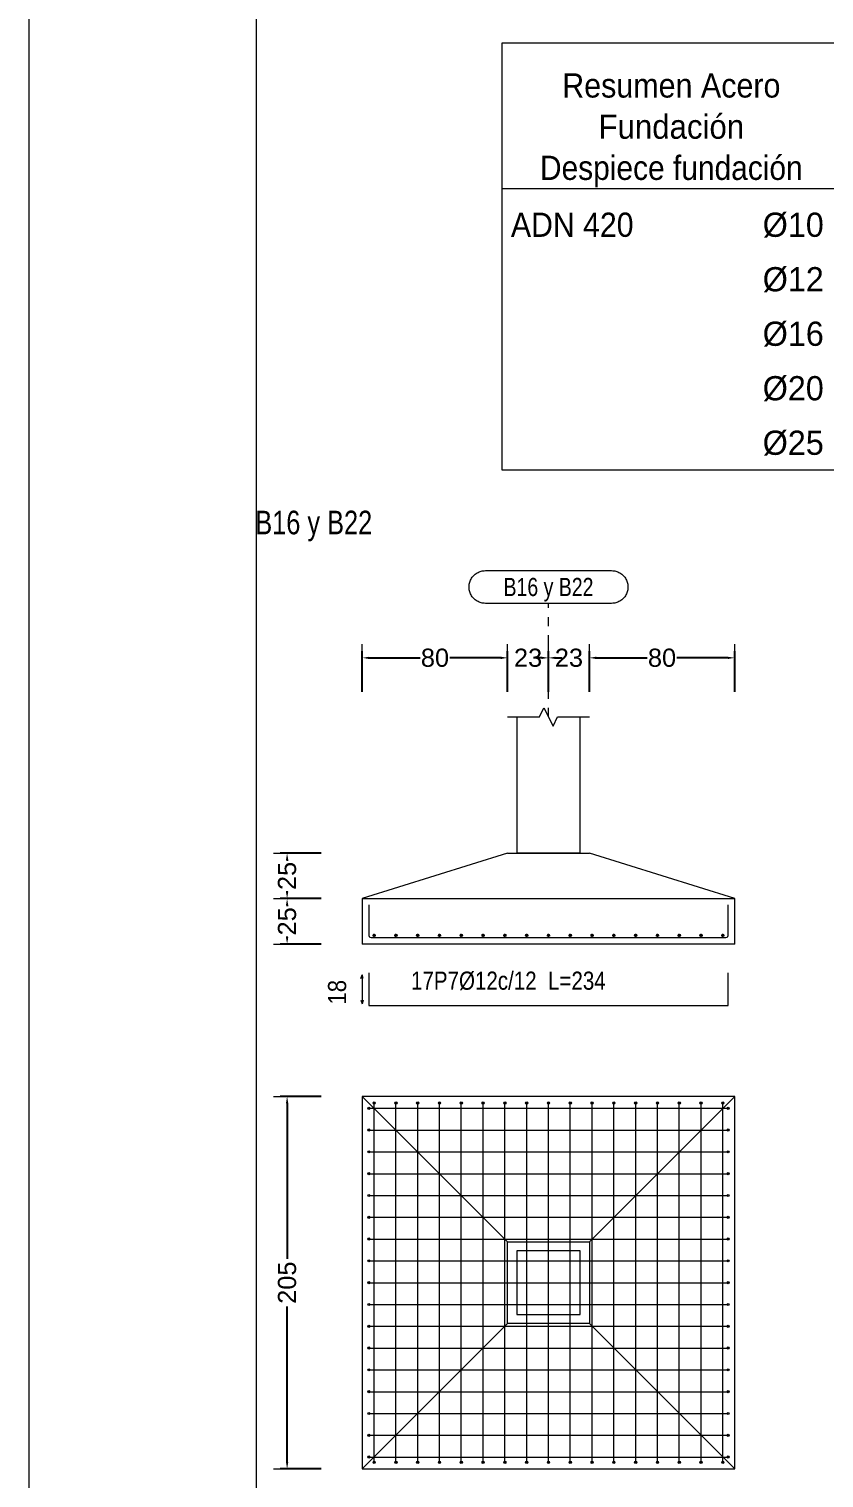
# Model space of a CAD drawing. Header units: millimetres. Extents: x 0 to 147, y 0 to 144.
# Drawn here: x 0 to 8.75, y 63.74 to 79.7 of the extents above; entities that cross this region are included whole.
import ezdxf
from ezdxf.enums import TextEntityAlignment as Align

# ---------------------------------------------------------------- set-up
doc = ezdxf.new("R2010")
doc.units = ezdxf.units.MM
doc.linetypes.add('CYPE_PUNTO', pattern=[0.075, 0, -0.075])
for name, color, linetype, lineweight in [('CIM_COTAS', 2, 'Continuous', 0), ('CIM_DIB_ARMADOS', 4, 'Continuous', 0), ('CIM_GEOMETRIA', 2, 'Continuous', 0), ('CIM_REFEREN', 2, 'Continuous', 0), ('CIM_TXT_ARMADOS', 3, 'Continuous', 0), ('RECUAD_LIMITES', 2, 'Continuous', 0), ('RECUAD_MARCO', 1, 'Continuous', 20), ('TABLAS', 1, 'Continuous', 0), ('TEXTO_TABLAS', 1, 'Continuous', 0)]:
    doc.layers.add(name, color=color, linetype=linetype, lineweight=lineweight)
doc.styles.add('CYPETXT_0.3_romans', font='arial.ttf', dxfattribs={"height": 0.2})
doc.styles.add('CYPETXT_romans', font='arial.ttf', dxfattribs={"height": 0.2})
doc.dimstyles.new('cype_arrow', dxfattribs={"dimtxt": 0.18, "dimasz": 0.075, "dimexe": 0.075, "dimexo": 0.075, "dimgap": 0, "dimtad": 0, "dimdec": 4, "dimzin": 0, "dimdsep": 46, "dimtxsty": 'CYPETXT_0.3_romans', "dimcen": 0.09, "dimadec": 0, "dimazin": 0, "dimtfac": 1, "dimtdec": 4, "dimtofl": 0, "dimtmove": 2, "dimatfit": 3, "dimfxl": 1, "dimtolj": 1, "dimtzin": 0, "dimarcsym": 0})

# ---------------------------------------------------------------- blocks, each defined once
blk = doc.blocks.new('*D113')
at = {"layer": 'CIM_COTAS', "color": 0, "lineweight": -2, "transparency": 16777216}
for p, q in [((3.67, 72.398), (3.67, 72.848)), ((3.745, 72.773), (4.306, 72.773)), ((5.195, 72.773), (4.634, 72.773)), ((5.27, 72.398), (5.27, 72.848))]:
    blk.add_line(p, q, dxfattribs=at)
at = {"layer": 'CIM_COTAS', "color": 0, "transparency": 16777216}
for points in [[(3.745, 72.785), (3.745, 72.76), (3.67, 72.773)], [(5.195, 72.785), (5.195, 72.76), (5.27, 72.773)]]:
    blk.add_solid(points, dxfattribs=at)
at = {"layer": 'Defpoints', "color": 0, "transparency": 16777216}
for p in [(5.27, 72.773), (3.67, 72.323), (5.27, 72.323)]:
    blk.add_point(p, dxfattribs=at)
at = {"layer": 'CIM_COTAS', "color": 0, "transparency": 16777216, "insert": (4.47, 72.773), "char_height": 0.2, "attachment_point": 5, "style": 'CYPETXT_0.3_romans'}
blk.add_mtext('\\A1;80', dxfattribs=at)
blk = doc.blocks.new('*D114')
at = {"layer": 'CIM_COTAS', "color": 0, "lineweight": -2, "transparency": 16777216}
for p, q in [((5.195, 72.77289), (5.12, 72.77289)), ((5.27, 72.39789), (5.27, 72.84789)), ((5.72, 72.39789), (5.72, 72.84789)), ((5.795, 72.77289), (5.87, 72.77289))]:
    blk.add_line(p, q, dxfattribs=at)
at = {"layer": 'CIM_COTAS', "color": 0, "transparency": 16777216}
for points in [[(5.195, 72.78539), (5.195, 72.76039), (5.27, 72.77289)], [(5.795, 72.78539), (5.795, 72.76039), (5.72, 72.77289)]]:
    blk.add_solid(points, dxfattribs=at)
at = {"layer": 'Defpoints', "color": 0, "transparency": 16777216}
for p in [(5.72, 72.77289), (5.27, 72.32289), (5.72, 72.32289)]:
    blk.add_point(p, dxfattribs=at)
at = {"layer": 'CIM_COTAS', "color": 0, "transparency": 16777216, "insert": (5.495, 72.77289), "char_height": 0.2, "attachment_point": 5, "style": 'CYPETXT_0.3_romans'}
blk.add_mtext('\\A1;23', dxfattribs=at)
blk = doc.blocks.new('*D115')
at = {"layer": 'CIM_COTAS', "color": 0, "lineweight": -2, "transparency": 16777216}
for p, q in [((5.645, 72.77289), (5.57, 72.77289)), ((5.72, 72.39789), (5.72, 72.84789)), ((6.17, 72.39789), (6.17, 72.84789)), ((6.245, 72.77289), (6.32, 72.77289))]:
    blk.add_line(p, q, dxfattribs=at)
at = {"layer": 'CIM_COTAS', "color": 0, "transparency": 16777216}
for points in [[(5.645, 72.78539), (5.645, 72.76039), (5.72, 72.77289)], [(6.245, 72.78539), (6.245, 72.76039), (6.17, 72.77289)]]:
    blk.add_solid(points, dxfattribs=at)
at = {"layer": 'Defpoints', "color": 0, "transparency": 16777216}
for p in [(6.17, 72.77289), (5.72, 72.32289), (6.17, 72.32289)]:
    blk.add_point(p, dxfattribs=at)
at = {"layer": 'CIM_COTAS', "color": 0, "transparency": 16777216, "insert": (5.945, 72.77289), "char_height": 0.2, "attachment_point": 5, "style": 'CYPETXT_0.3_romans'}
blk.add_mtext('\\A1;23', dxfattribs=at)
blk = doc.blocks.new('*D116')
at = {"layer": 'CIM_COTAS', "color": 0, "lineweight": -2, "transparency": 16777216}
for p, q in [((6.17, 72.398), (6.17, 72.848)), ((6.245, 72.773), (6.806, 72.773)), ((7.695, 72.773), (7.134, 72.773)), ((7.77, 72.398), (7.77, 72.848))]:
    blk.add_line(p, q, dxfattribs=at)
at = {"layer": 'CIM_COTAS', "color": 0, "transparency": 16777216}
for points in [[(6.245, 72.785), (6.245, 72.76), (6.17, 72.773)], [(7.695, 72.785), (7.695, 72.76), (7.77, 72.773)]]:
    blk.add_solid(points, dxfattribs=at)
at = {"layer": 'Defpoints', "color": 0, "transparency": 16777216}
for p in [(7.77, 72.773), (6.17, 72.323), (7.77, 72.323)]:
    blk.add_point(p, dxfattribs=at)
at = {"layer": 'CIM_COTAS', "color": 0, "transparency": 16777216, "insert": (6.97, 72.773), "char_height": 0.2, "attachment_point": 5, "style": 'CYPETXT_0.3_romans'}
blk.add_mtext('\\A1;80', dxfattribs=at)
blk = doc.blocks.new('*D117')
at = {"layer": 'CIM_COTAS', "color": 0, "lineweight": -2, "transparency": 16777216}
for p, q in [((3.217, 70.122), (2.767, 70.122)), ((2.842, 70.047), (2.842, 70.038)), ((3.217, 69.622), (2.767, 69.622)), ((2.842, 69.697), (2.842, 69.706))]:
    blk.add_line(p, q, dxfattribs=at)
at = {"layer": 'CIM_COTAS', "color": 0, "transparency": 16777216}
for points in [[(2.829, 70.047), (2.855, 70.047), (2.842, 70.122)], [(2.829, 69.697), (2.855, 69.697), (2.842, 69.622)]]:
    blk.add_solid(points, dxfattribs=at)
at = {"layer": 'Defpoints', "color": 0, "transparency": 16777216}
for p in [(2.842, 70.122), (3.292, 70.122), (3.292, 69.622)]:
    blk.add_point(p, dxfattribs=at)
at = {"layer": 'CIM_COTAS', "color": 0, "transparency": 16777216, "insert": (2.842, 69.872), "char_height": 0.2, "attachment_point": 5, "rotation": 90, "style": 'CYPETXT_0.3_romans'}
blk.add_mtext('\\A1;25', dxfattribs=at)
blk = doc.blocks.new('*D118')
at = {"layer": 'CIM_COTAS', "color": 0, "lineweight": -2, "transparency": 16777216}
for p, q in [((3.217, 70.622), (2.767, 70.622)), ((2.842, 70.547), (2.842, 70.538)), ((2.842, 70.197), (2.842, 70.206)), ((3.217, 70.122), (2.767, 70.122))]:
    blk.add_line(p, q, dxfattribs=at)
at = {"layer": 'CIM_COTAS', "color": 0, "transparency": 16777216}
for points in [[(2.829, 70.547), (2.855, 70.547), (2.842, 70.622)], [(2.829, 70.197), (2.855, 70.197), (2.842, 70.122)]]:
    blk.add_solid(points, dxfattribs=at)
at = {"layer": 'Defpoints', "color": 0, "transparency": 16777216}
for p in [(2.842, 70.622), (3.292, 70.622), (3.292, 70.122)]:
    blk.add_point(p, dxfattribs=at)
at = {"layer": 'CIM_COTAS', "color": 0, "transparency": 16777216, "insert": (2.842, 70.372), "char_height": 0.2, "attachment_point": 5, "rotation": 90, "style": 'CYPETXT_0.3_romans'}
blk.add_mtext('\\A1;25', dxfattribs=at)
blk = doc.blocks.new('*D125')
at = {"layer": 'CIM_COTAS', "color": 0, "lineweight": -2, "transparency": 16777216}
for p, q in [((3.217, 67.944), (2.767, 67.944)), ((2.842, 67.869), (2.842, 66.156)), ((2.842, 63.919), (2.842, 65.632)), ((3.217, 63.844), (2.767, 63.844))]:
    blk.add_line(p, q, dxfattribs=at)
at = {"layer": 'CIM_COTAS', "color": 0, "transparency": 16777216}
for points in [[(2.829, 67.869), (2.855, 67.869), (2.842, 67.944)], [(2.829, 63.919), (2.855, 63.919), (2.842, 63.844)]]:
    blk.add_solid(points, dxfattribs=at)
at = {"layer": 'Defpoints', "color": 0, "transparency": 16777216}
for p in [(2.842, 67.944), (3.292, 67.944), (3.292, 63.844)]:
    blk.add_point(p, dxfattribs=at)
at = {"layer": 'CIM_COTAS', "color": 0, "transparency": 16777216, "insert": (2.842, 65.894), "char_height": 0.2, "attachment_point": 5, "rotation": 90, "style": 'CYPETXT_0.3_romans'}
blk.add_mtext('\\A1;205', dxfattribs=at)

msp = doc.modelspace()

# ---------------------------------------------------------------- hatches: boundary and pattern name
at = {"layer": 'CIM_DIB_ARMADOS'}
h = msp.add_hatch(color=256, dxfattribs=at)
edge = h.paths.add_edge_path(flags=0)
edge.add_arc((3.742, 70.05389), 0.0016, 0, 360)
h = msp.add_hatch(color=256, dxfattribs=at)
edge = h.paths.add_edge_path(flags=0)
edge.add_arc((7.698, 70.05389), 0.0016, 0, 360)
h = msp.add_hatch(color=256, dxfattribs=at)
edge = h.paths.add_edge_path(flags=0)
edge.add_arc((3.742, 67.81389), 0.0016, 0, 360)
h = msp.add_hatch(color=256, dxfattribs=at)
edge = h.paths.add_edge_path(flags=0)
edge.add_arc((3.8, 67.87189), 0.0016, 0, 360)
h = msp.add_hatch(color=256, dxfattribs=at)
edge = h.paths.add_edge_path(flags=0)
edge.add_arc((4.04, 67.87189), 0.0016, 0, 360)
h = msp.add_hatch(color=256, dxfattribs=at)
edge = h.paths.add_edge_path(flags=0)
edge.add_arc((4.28, 67.87189), 0.0016, 0, 360)
h = msp.add_hatch(color=256, dxfattribs=at)
edge = h.paths.add_edge_path(flags=0)
edge.add_arc((4.52, 67.87189), 0.0016, 0, 360)
h = msp.add_hatch(color=256, dxfattribs=at)
edge = h.paths.add_edge_path(flags=0)
edge.add_arc((4.76, 67.87189), 0.0016, 0, 360)
h = msp.add_hatch(color=256, dxfattribs=at)
edge = h.paths.add_edge_path(flags=0)
edge.add_arc((5, 67.87189), 0.0016, 0, 360)
h = msp.add_hatch(color=256, dxfattribs=at)
edge = h.paths.add_edge_path(flags=0)
edge.add_arc((5.24, 67.87189), 0.0016, 0, 360)
h = msp.add_hatch(color=256, dxfattribs=at)
edge = h.paths.add_edge_path(flags=0)
edge.add_arc((5.48, 67.87189), 0.0016, 0, 360)
h = msp.add_hatch(color=256, dxfattribs=at)
edge = h.paths.add_edge_path(flags=0)
edge.add_arc((5.72, 67.87189), 0.0016, 0, 360)
h = msp.add_hatch(color=256, dxfattribs=at)
edge = h.paths.add_edge_path(flags=0)
edge.add_arc((5.96, 67.87189), 0.0016, 0, 360)
h = msp.add_hatch(color=256, dxfattribs=at)
edge = h.paths.add_edge_path(flags=0)
edge.add_arc((6.2, 67.87189), 0.0016, 0, 360)
h = msp.add_hatch(color=256, dxfattribs=at)
edge = h.paths.add_edge_path(flags=0)
edge.add_arc((6.44, 67.87189), 0.0016, 0, 360)
h = msp.add_hatch(color=256, dxfattribs=at)
edge = h.paths.add_edge_path(flags=0)
edge.add_arc((6.68, 67.87189), 0.0016, 0, 360)
h = msp.add_hatch(color=256, dxfattribs=at)
edge = h.paths.add_edge_path(flags=0)
edge.add_arc((6.92, 67.87189), 0.0016, 0, 360)
h = msp.add_hatch(color=256, dxfattribs=at)
edge = h.paths.add_edge_path(flags=0)
edge.add_arc((7.16, 67.87189), 0.0016, 0, 360)
h = msp.add_hatch(color=256, dxfattribs=at)
edge = h.paths.add_edge_path(flags=0)
edge.add_arc((7.4, 67.87189), 0.0016, 0, 360)
h = msp.add_hatch(color=256, dxfattribs=at)
edge = h.paths.add_edge_path(flags=0)
edge.add_arc((7.64, 67.87189), 0.0016, 0, 360)
h = msp.add_hatch(color=256, dxfattribs=at)
edge = h.paths.add_edge_path(flags=0)
edge.add_arc((7.698, 67.81389), 0.0016, 0, 360)
h = msp.add_hatch(color=256, dxfattribs=at)
edge = h.paths.add_edge_path(flags=0)
edge.add_arc((3.742, 67.57389), 0.0016, 0, 360)
h = msp.add_hatch(color=256, dxfattribs=at)
edge = h.paths.add_edge_path(flags=0)
edge.add_arc((7.698, 67.57389), 0.0016, 0, 360)
h = msp.add_hatch(color=256, dxfattribs=at)
edge = h.paths.add_edge_path(flags=0)
edge.add_arc((3.742, 67.33389), 0.0016, 0, 360)
h = msp.add_hatch(color=256, dxfattribs=at)
edge = h.paths.add_edge_path(flags=0)
edge.add_arc((7.698, 67.33389), 0.0016, 0, 360)
h = msp.add_hatch(color=256, dxfattribs=at)
edge = h.paths.add_edge_path(flags=0)
edge.add_arc((3.742, 67.09389), 0.0016, 0, 360)
h = msp.add_hatch(color=256, dxfattribs=at)
edge = h.paths.add_edge_path(flags=0)
edge.add_arc((7.698, 67.09389), 0.0016, 0, 360)
h = msp.add_hatch(color=256, dxfattribs=at)
edge = h.paths.add_edge_path(flags=0)
edge.add_arc((3.742, 66.85389), 0.0016, 0, 360)
h = msp.add_hatch(color=256, dxfattribs=at)
edge = h.paths.add_edge_path(flags=0)
edge.add_arc((7.698, 66.85389), 0.0016, 0, 360)
h = msp.add_hatch(color=256, dxfattribs=at)
edge = h.paths.add_edge_path(flags=0)
edge.add_arc((3.742, 66.61389), 0.0016, 0, 360)
h = msp.add_hatch(color=256, dxfattribs=at)
edge = h.paths.add_edge_path(flags=0)
edge.add_arc((7.698, 66.61389), 0.0016, 0, 360)
h = msp.add_hatch(color=256, dxfattribs=at)
edge = h.paths.add_edge_path(flags=0)
edge.add_arc((3.742, 66.37389), 0.0016, 0, 360)
h = msp.add_hatch(color=256, dxfattribs=at)
edge = h.paths.add_edge_path(flags=0)
edge.add_arc((7.698, 66.37389), 0.0016, 0, 360)
h = msp.add_hatch(color=256, dxfattribs=at)
edge = h.paths.add_edge_path(flags=0)
edge.add_arc((3.742, 66.13389), 0.0016, 0, 360)
h = msp.add_hatch(color=256, dxfattribs=at)
edge = h.paths.add_edge_path(flags=0)
edge.add_arc((7.698, 66.13389), 0.0016, 0, 360)
h = msp.add_hatch(color=256, dxfattribs=at)
edge = h.paths.add_edge_path(flags=0)
edge.add_arc((3.742, 65.89389), 0.0016, 0, 360)
h = msp.add_hatch(color=256, dxfattribs=at)
edge = h.paths.add_edge_path(flags=0)
edge.add_arc((7.698, 65.89389), 0.0016, 0, 360)
h = msp.add_hatch(color=256, dxfattribs=at)
edge = h.paths.add_edge_path(flags=0)
edge.add_arc((3.742, 65.65389), 0.0016, 0, 360)
h = msp.add_hatch(color=256, dxfattribs=at)
edge = h.paths.add_edge_path(flags=0)
edge.add_arc((7.698, 65.65389), 0.0016, 0, 360)
h = msp.add_hatch(color=256, dxfattribs=at)
edge = h.paths.add_edge_path(flags=0)
edge.add_arc((3.742, 65.41389), 0.0016, 0, 360)
h = msp.add_hatch(color=256, dxfattribs=at)
edge = h.paths.add_edge_path(flags=0)
edge.add_arc((7.698, 65.41389), 0.0016, 0, 360)
h = msp.add_hatch(color=256, dxfattribs=at)
edge = h.paths.add_edge_path(flags=0)
edge.add_arc((3.742, 65.17389), 0.0016, 0, 360)
h = msp.add_hatch(color=256, dxfattribs=at)
edge = h.paths.add_edge_path(flags=0)
edge.add_arc((7.698, 65.17389), 0.0016, 0, 360)
h = msp.add_hatch(color=256, dxfattribs=at)
edge = h.paths.add_edge_path(flags=0)
edge.add_arc((3.742, 64.93389), 0.0016, 0, 360)
h = msp.add_hatch(color=256, dxfattribs=at)
edge = h.paths.add_edge_path(flags=0)
edge.add_arc((7.698, 64.93389), 0.0016, 0, 360)
h = msp.add_hatch(color=256, dxfattribs=at)
edge = h.paths.add_edge_path(flags=0)
edge.add_arc((3.742, 64.69389), 0.0016, 0, 360)
h = msp.add_hatch(color=256, dxfattribs=at)
edge = h.paths.add_edge_path(flags=0)
edge.add_arc((7.698, 64.69389), 0.0016, 0, 360)
h = msp.add_hatch(color=256, dxfattribs=at)
edge = h.paths.add_edge_path(flags=0)
edge.add_arc((3.742, 64.45389), 0.0016, 0, 360)
h = msp.add_hatch(color=256, dxfattribs=at)
edge = h.paths.add_edge_path(flags=0)
edge.add_arc((7.698, 64.45389), 0.0016, 0, 360)
h = msp.add_hatch(color=256, dxfattribs=at)
edge = h.paths.add_edge_path(flags=0)
edge.add_arc((3.742, 64.21389), 0.0016, 0, 360)
h = msp.add_hatch(color=256, dxfattribs=at)
edge = h.paths.add_edge_path(flags=0)
edge.add_arc((7.698, 64.21389), 0.0016, 0, 360)
h = msp.add_hatch(color=256, dxfattribs=at)
edge = h.paths.add_edge_path(flags=0)
edge.add_arc((3.742, 63.97389), 0.0016, 0, 360)
h = msp.add_hatch(color=256, dxfattribs=at)
edge = h.paths.add_edge_path(flags=0)
edge.add_arc((7.698, 63.97389), 0.0016, 0, 360)
h = msp.add_hatch(color=256, dxfattribs=at)
edge = h.paths.add_edge_path(flags=0)
edge.add_arc((3.8, 63.91589), 0.0016, 0, 360)
h = msp.add_hatch(color=256, dxfattribs=at)
edge = h.paths.add_edge_path(flags=0)
edge.add_arc((4.04, 63.91589), 0.0016, 0, 360)
h = msp.add_hatch(color=256, dxfattribs=at)
edge = h.paths.add_edge_path(flags=0)
edge.add_arc((4.28, 63.91589), 0.0016, 0, 360)
h = msp.add_hatch(color=256, dxfattribs=at)
edge = h.paths.add_edge_path(flags=0)
edge.add_arc((4.52, 63.91589), 0.0016, 0, 360)
h = msp.add_hatch(color=256, dxfattribs=at)
edge = h.paths.add_edge_path(flags=0)
edge.add_arc((4.76, 63.91589), 0.0016, 0, 360)
h = msp.add_hatch(color=256, dxfattribs=at)
edge = h.paths.add_edge_path(flags=0)
edge.add_arc((5, 63.91589), 0.0016, 0, 360)
h = msp.add_hatch(color=256, dxfattribs=at)
edge = h.paths.add_edge_path(flags=0)
edge.add_arc((5.24, 63.91589), 0.0016, 0, 360)
h = msp.add_hatch(color=256, dxfattribs=at)
edge = h.paths.add_edge_path(flags=0)
edge.add_arc((5.48, 63.91589), 0.0016, 0, 360)
h = msp.add_hatch(color=256, dxfattribs=at)
edge = h.paths.add_edge_path(flags=0)
edge.add_arc((5.72, 63.91589), 0.0016, 0, 360)
h = msp.add_hatch(color=256, dxfattribs=at)
edge = h.paths.add_edge_path(flags=0)
edge.add_arc((5.96, 63.91589), 0.0016, 0, 360)
h = msp.add_hatch(color=256, dxfattribs=at)
edge = h.paths.add_edge_path(flags=0)
edge.add_arc((6.2, 63.91589), 0.0016, 0, 360)
h = msp.add_hatch(color=256, dxfattribs=at)
edge = h.paths.add_edge_path(flags=0)
edge.add_arc((6.44, 63.91589), 0.0016, 0, 360)
h = msp.add_hatch(color=256, dxfattribs=at)
edge = h.paths.add_edge_path(flags=0)
edge.add_arc((6.68, 63.91589), 0.0016, 0, 360)
h = msp.add_hatch(color=256, dxfattribs=at)
edge = h.paths.add_edge_path(flags=0)
edge.add_arc((6.92, 63.91589), 0.0016, 0, 360)
h = msp.add_hatch(color=256, dxfattribs=at)
edge = h.paths.add_edge_path(flags=0)
edge.add_arc((7.16, 63.91589), 0.0016, 0, 360)
h = msp.add_hatch(color=256, dxfattribs=at)
edge = h.paths.add_edge_path(flags=0)
edge.add_arc((7.4, 63.91589), 0.0016, 0, 360)
h = msp.add_hatch(color=256, dxfattribs=at)
edge = h.paths.add_edge_path(flags=0)
edge.add_arc((7.64, 63.91589), 0.0016, 0, 360)

# ---------------------------------------------------------------- linework, layer by layer
at = {"layer": 'CIM_COTAS', "linetype": 'CYPE_PUNTO'}
msp.add_line((5.72, 72.12189), (5.72, 73.37289), dxfattribs=at)
at = {"layer": 'CIM_COTAS'}
for p, q in [((3.67, 72.62289), (3.67, 72.92289)), ((5.27, 72.62289), (5.27, 72.92289)), ((5.27, 72.62289), (5.27, 72.92289)), ((5.72, 72.62289), (5.72, 72.92289)), ((5.72, 72.62289), (5.72, 72.92289)), ((6.17, 72.62289), (6.17, 72.92289)), ((6.17, 72.62289), (6.17, 72.92289)), ((7.77, 72.62289), (7.77, 72.92289)), ((2.692, 70.62189), (2.992, 70.62189)), ((2.692, 70.12189), (2.992, 70.12189)), ((2.692, 70.12189), (2.992, 70.12189)), ((2.692, 69.62189), (2.992, 69.62189)), ((2.692, 67.94389), (2.992, 67.94389)), ((2.692, 63.84389), (2.992, 63.84389))]:
    msp.add_line(p, q, dxfattribs=at)
msp.add_lwpolyline([(6.4145, 73.73289), (6.42652, 73.73249), (6.43849, 73.73128), (6.45035, 73.72928), (6.46206, 73.72649), (6.47354, 73.72293), (6.48477, 73.71861), (6.49568, 73.71354), (6.50623, 73.70776), (6.51637, 73.70129), (6.52605, 73.69415), (6.53524, 73.68639), (6.54389, 73.67802), (6.55196, 73.6691), (6.55941, 73.65966), (6.56622, 73.64974), (6.57235, 73.63939), (6.57778, 73.62866), (6.58247, 73.61758), (6.58642, 73.60622), (6.5896, 73.59462), (6.59199, 73.58283), (6.5936, 73.57091), (6.5944, 73.5589), (6.5944, 73.54688), (6.5936, 73.53487), (6.59199, 73.52295), (6.5896, 73.51116), (6.58642, 73.49956), (6.58247, 73.4882), (6.57778, 73.47712), (6.57235, 73.46639), (6.56622, 73.45604), (6.55941, 73.44612), (6.55196, 73.43668), (6.54389, 73.42776), (6.53524, 73.41939), (6.52605, 73.41163), (6.51637, 73.40449), (6.50623, 73.39802), (6.49568, 73.39224), (6.48477, 73.38717), (6.47354, 73.38285), (6.46206, 73.37929), (6.45035, 73.3765), (6.43849, 73.3745), (6.42652, 73.37329), (6.4145, 73.37289), (5.0255, 73.37289), (5.01348, 73.37329), (5.00151, 73.3745), (4.98965, 73.3765), (4.97794, 73.37929), (4.96646, 73.38285), (4.95523, 73.38717), (4.94432, 73.39224), (4.93377, 73.39802), (4.92363, 73.40449), (4.91395, 73.41163), (4.90476, 73.41939), (4.89611, 73.42776), (4.88804, 73.43668), (4.88059, 73.44612), (4.87378, 73.45604), (4.86765, 73.46639), (4.86222, 73.47712), (4.85753, 73.4882), (4.85358, 73.49956), (4.8504, 73.51116), (4.84801, 73.52295), (4.8464, 73.53487), (4.8456, 73.54688), (4.8456, 73.5589), (4.8464, 73.57091), (4.84801, 73.58283), (4.8504, 73.59462), (4.85358, 73.60622), (4.85753, 73.61758), (4.86222, 73.62866), (4.86765, 73.63939), (4.87378, 73.64974), (4.88059, 73.65966), (4.88804, 73.6691), (4.89611, 73.67802), (4.90476, 73.68639), (4.91395, 73.69415), (4.92363, 73.70129), (4.93377, 73.70776), (4.94432, 73.71354), (4.95523, 73.71861), (4.96646, 73.72293), (4.97794, 73.72649), (4.98965, 73.72928), (5.00151, 73.73128), (5.01348, 73.73249), (5.0255, 73.73289), (6.4145, 73.73289)], close=True, dxfattribs=at)
at = {"layer": 'CIM_DIB_ARMADOS'}
for p, q in [((3.782, 69.71789), (3.818, 69.71789)), ((3.8, 69.69989), (3.8, 69.73589)), ((4.022, 69.71789), (4.058, 69.71789)), ((4.04, 69.69989), (4.04, 69.73589)), ((4.262, 69.71789), (4.298, 69.71789)), ((4.28, 69.69989), (4.28, 69.73589)), ((4.502, 69.71789), (4.538, 69.71789)), ((4.52, 69.69989), (4.52, 69.73589)), ((4.742, 69.71789), (4.778, 69.71789)), ((4.76, 69.69989), (4.76, 69.73589)), ((4.982, 69.71789), (5.018, 69.71789)), ((5, 69.69989), (5, 69.73589)), ((5.222, 69.71789), (5.258, 69.71789)), ((5.24, 69.69989), (5.24, 69.73589)), ((5.462, 69.71789), (5.498, 69.71789)), ((5.48, 69.69989), (5.48, 69.73589)), ((5.702, 69.71789), (5.738, 69.71789)), ((5.72, 69.69989), (5.72, 69.73589)), ((5.942, 69.71789), (5.978, 69.71789)), ((5.96, 69.69989), (5.96, 69.73589)), ((6.182, 69.71789), (6.218, 69.71789)), ((6.2, 69.69989), (6.2, 69.73589)), ((6.422, 69.71789), (6.458, 69.71789)), ((6.44, 69.69989), (6.44, 69.73589)), ((6.662, 69.71789), (6.698, 69.71789)), ((6.68, 69.69989), (6.68, 69.73589)), ((6.902, 69.71789), (6.938, 69.71789)), ((6.92, 69.69989), (6.92, 69.73589)), ((7.142, 69.71789), (7.178, 69.71789)), ((7.16, 69.69989), (7.16, 69.73589)), ((7.382, 69.71789), (7.418, 69.71789)), ((7.4, 69.69989), (7.4, 69.73589)), ((7.622, 69.71789), (7.658, 69.71789)), ((7.64, 69.69989), (7.64, 69.73589))]:
    msp.add_line(p, q, dxfattribs=at)
for points in [[(3.742, 70.05389), (3.742, 69.71789), (3.74522, 69.70589), (3.754, 69.69711), (3.766, 69.69389), (7.674, 69.69389), (7.686, 69.69711), (7.69478, 69.70589), (7.698, 69.71789), (7.698, 70.05389)], [(3.742, 69.30389), (3.742, 68.94389), (7.698, 68.94389), (7.698, 69.30389)], [(3.742, 67.81389), (3.74522, 67.81389), (3.754, 67.81389), (3.766, 67.81389), (7.674, 67.81389), (7.686, 67.81389), (7.69478, 67.81389), (7.698, 67.81389)], [(3.8, 63.91589), (3.8, 63.91911), (3.8, 63.92789), (3.8, 63.93989), (3.8, 67.84789), (3.8, 67.85989), (3.8, 67.86867), (3.8, 67.87189)], [(4.04, 63.91589), (4.04, 63.91911), (4.04, 63.92789), (4.04, 63.93989), (4.04, 67.84789), (4.04, 67.85989), (4.04, 67.86867), (4.04, 67.87189)], [(4.28, 63.91589), (4.28, 63.91911), (4.28, 63.92789), (4.28, 63.93989), (4.28, 67.84789), (4.28, 67.85989), (4.28, 67.86867), (4.28, 67.87189)], [(4.52, 63.91589), (4.52, 63.91911), (4.52, 63.92789), (4.52, 63.93989), (4.52, 67.84789), (4.52, 67.85989), (4.52, 67.86867), (4.52, 67.87189)], [(4.76, 63.91589), (4.76, 63.91911), (4.76, 63.92789), (4.76, 63.93989), (4.76, 67.84789), (4.76, 67.85989), (4.76, 67.86867), (4.76, 67.87189)], [(5, 63.91589), (5, 63.91911), (5, 63.92789), (5, 63.93989), (5, 67.84789), (5, 67.85989), (5, 67.86867), (5, 67.87189)], [(5.24, 63.91589), (5.24, 63.91911), (5.24, 63.92789), (5.24, 63.93989), (5.24, 67.84789), (5.24, 67.85989), (5.24, 67.86867), (5.24, 67.87189)], [(5.48, 63.91589), (5.48, 63.91911), (5.48, 63.92789), (5.48, 63.93989), (5.48, 67.84789), (5.48, 67.85989), (5.48, 67.86867), (5.48, 67.87189)], [(5.72, 63.91589), (5.72, 63.91911), (5.72, 63.92789), (5.72, 63.93989), (5.72, 67.84789), (5.72, 67.85989), (5.72, 67.86867), (5.72, 67.87189)], [(5.96, 63.91589), (5.96, 63.91911), (5.96, 63.92789), (5.96, 63.93989), (5.96, 67.84789), (5.96, 67.85989), (5.96, 67.86867), (5.96, 67.87189)], [(6.2, 63.91589), (6.2, 63.91911), (6.2, 63.92789), (6.2, 63.93989), (6.2, 67.84789), (6.2, 67.85989), (6.2, 67.86867), (6.2, 67.87189)], [(6.44, 63.91589), (6.44, 63.91911), (6.44, 63.92789), (6.44, 63.93989), (6.44, 67.84789), (6.44, 67.85989), (6.44, 67.86867), (6.44, 67.87189)], [(6.68, 63.91589), (6.68, 63.91911), (6.68, 63.92789), (6.68, 63.93989), (6.68, 67.84789), (6.68, 67.85989), (6.68, 67.86867), (6.68, 67.87189)], [(6.92, 63.91589), (6.92, 63.91911), (6.92, 63.92789), (6.92, 63.93989), (6.92, 67.84789), (6.92, 67.85989), (6.92, 67.86867), (6.92, 67.87189)], [(7.16, 63.91589), (7.16, 63.91911), (7.16, 63.92789), (7.16, 63.93989), (7.16, 67.84789), (7.16, 67.85989), (7.16, 67.86867), (7.16, 67.87189)], [(7.4, 63.91589), (7.4, 63.91911), (7.4, 63.92789), (7.4, 63.93989), (7.4, 67.84789), (7.4, 67.85989), (7.4, 67.86867), (7.4, 67.87189)], [(7.64, 63.91589), (7.64, 63.91911), (7.64, 63.92789), (7.64, 63.93989), (7.64, 67.84789), (7.64, 67.85989), (7.64, 67.86867), (7.64, 67.87189)], [(3.742, 67.57389), (3.74522, 67.57389), (3.754, 67.57389), (3.766, 67.57389), (7.674, 67.57389), (7.686, 67.57389), (7.69478, 67.57389), (7.698, 67.57389)], [(3.742, 67.33389), (3.74522, 67.33389), (3.754, 67.33389), (3.766, 67.33389), (7.674, 67.33389), (7.686, 67.33389), (7.69478, 67.33389), (7.698, 67.33389)], [(3.742, 67.09389), (3.74522, 67.09389), (3.754, 67.09389), (3.766, 67.09389), (7.674, 67.09389), (7.686, 67.09389), (7.69478, 67.09389), (7.698, 67.09389)], [(3.742, 66.85389), (3.74522, 66.85389), (3.754, 66.85389), (3.766, 66.85389), (7.674, 66.85389), (7.686, 66.85389), (7.69478, 66.85389), (7.698, 66.85389)], [(3.742, 66.61389), (3.74522, 66.61389), (3.754, 66.61389), (3.766, 66.61389), (7.674, 66.61389), (7.686, 66.61389), (7.69478, 66.61389), (7.698, 66.61389)], [(3.742, 66.37389), (3.74522, 66.37389), (3.754, 66.37389), (3.766, 66.37389), (7.674, 66.37389), (7.686, 66.37389), (7.69478, 66.37389), (7.698, 66.37389)], [(3.742, 66.13389), (3.74522, 66.13389), (3.754, 66.13389), (3.766, 66.13389), (7.674, 66.13389), (7.686, 66.13389), (7.69478, 66.13389), (7.698, 66.13389)], [(3.742, 65.89389), (3.74522, 65.89389), (3.754, 65.89389), (3.766, 65.89389), (7.674, 65.89389), (7.686, 65.89389), (7.69478, 65.89389), (7.698, 65.89389)], [(3.742, 65.65389), (3.74522, 65.65389), (3.754, 65.65389), (3.766, 65.65389), (7.674, 65.65389), (7.686, 65.65389), (7.69478, 65.65389), (7.698, 65.65389)], [(3.742, 65.41389), (3.74522, 65.41389), (3.754, 65.41389), (3.766, 65.41389), (7.674, 65.41389), (7.686, 65.41389), (7.69478, 65.41389), (7.698, 65.41389)], [(3.742, 65.17389), (3.74522, 65.17389), (3.754, 65.17389), (3.766, 65.17389), (7.674, 65.17389), (7.686, 65.17389), (7.69478, 65.17389), (7.698, 65.17389)], [(3.742, 64.93389), (3.74522, 64.93389), (3.754, 64.93389), (3.766, 64.93389), (7.674, 64.93389), (7.686, 64.93389), (7.69478, 64.93389), (7.698, 64.93389)], [(3.742, 64.69389), (3.74522, 64.69389), (3.754, 64.69389), (3.766, 64.69389), (7.674, 64.69389), (7.686, 64.69389), (7.69478, 64.69389), (7.698, 64.69389)], [(3.742, 64.45389), (3.74522, 64.45389), (3.754, 64.45389), (3.766, 64.45389), (7.674, 64.45389), (7.686, 64.45389), (7.69478, 64.45389), (7.698, 64.45389)], [(3.742, 64.21389), (3.74522, 64.21389), (3.754, 64.21389), (3.766, 64.21389), (7.674, 64.21389), (7.686, 64.21389), (7.69478, 64.21389), (7.698, 64.21389)], [(3.742, 63.97389), (3.74522, 63.97389), (3.754, 63.97389), (3.766, 63.97389), (7.674, 63.97389), (7.686, 63.97389), (7.69478, 63.97389), (7.698, 63.97389)]]:
    msp.add_lwpolyline(points, dxfattribs=at)
for centre, radius in [((3.742, 70.05389), 0.0016), ((7.698, 70.05389), 0.0016), ((3.8, 69.71789), 0.012), ((4.04, 69.71789), 0.012), ((4.28, 69.71789), 0.012), ((4.52, 69.71789), 0.012), ((4.76, 69.71789), 0.012), ((5, 69.71789), 0.012), ((5.24, 69.71789), 0.012), ((5.48, 69.71789), 0.012), ((5.72, 69.71789), 0.012), ((5.96, 69.71789), 0.012), ((6.2, 69.71789), 0.012), ((6.44, 69.71789), 0.012), ((6.68, 69.71789), 0.012), ((6.92, 69.71789), 0.012), ((7.16, 69.71789), 0.012), ((7.4, 69.71789), 0.012), ((7.64, 69.71789), 0.012), ((3.742, 67.81389), 0.012), ((3.742, 67.81389), 0.0016), ((3.8, 67.87189), 0.012), ((3.8, 67.87189), 0.0016), ((4.04, 67.87189), 0.012), ((4.04, 67.87189), 0.0016), ((4.28, 67.87189), 0.012), ((4.28, 67.87189), 0.0016), ((4.52, 67.87189), 0.012), ((4.52, 67.87189), 0.0016), ((4.76, 67.87189), 0.012), ((4.76, 67.87189), 0.0016), ((5, 67.87189), 0.012), ((5, 67.87189), 0.0016), ((5.24, 67.87189), 0.012), ((5.24, 67.87189), 0.0016), ((5.48, 67.87189), 0.012), ((5.48, 67.87189), 0.0016), ((5.72, 67.87189), 0.012), ((5.72, 67.87189), 0.0016), ((5.96, 67.87189), 0.012), ((5.96, 67.87189), 0.0016), ((6.2, 67.87189), 0.012), ((6.2, 67.87189), 0.0016), ((6.44, 67.87189), 0.012), ((6.44, 67.87189), 0.0016), ((6.68, 67.87189), 0.012), ((6.68, 67.87189), 0.0016), ((6.92, 67.87189), 0.012), ((6.92, 67.87189), 0.0016), ((7.16, 67.87189), 0.012), ((7.16, 67.87189), 0.0016), ((7.4, 67.87189), 0.012), ((7.4, 67.87189), 0.0016), ((7.64, 67.87189), 0.012), ((7.64, 67.87189), 0.0016), ((7.698, 67.81389), 0.012), ((7.698, 67.81389), 0.0016), ((3.742, 67.57389), 0.012), ((3.742, 67.57389), 0.0016), ((7.698, 67.57389), 0.012), ((7.698, 67.57389), 0.0016), ((3.742, 67.33389), 0.012), ((3.742, 67.33389), 0.0016), ((7.698, 67.33389), 0.012), ((7.698, 67.33389), 0.0016), ((3.742, 67.09389), 0.012), ((3.742, 67.09389), 0.0016), ((7.698, 67.09389), 0.012), ((7.698, 67.09389), 0.0016), ((3.742, 66.85389), 0.012), ((3.742, 66.85389), 0.0016), ((7.698, 66.85389), 0.012), ((7.698, 66.85389), 0.0016), ((3.742, 66.61389), 0.012), ((3.742, 66.61389), 0.0016), ((7.698, 66.61389), 0.012), ((7.698, 66.61389), 0.0016), ((3.742, 66.37389), 0.012), ((3.742, 66.37389), 0.0016), ((7.698, 66.37389), 0.012), ((7.698, 66.37389), 0.0016), ((3.742, 66.13389), 0.012), ((3.742, 66.13389), 0.0016), ((7.698, 66.13389), 0.012), ((7.698, 66.13389), 0.0016), ((3.742, 65.89389), 0.012), ((3.742, 65.89389), 0.0016), ((7.698, 65.89389), 0.012), ((7.698, 65.89389), 0.0016), ((3.742, 65.65389), 0.012), ((3.742, 65.65389), 0.0016), ((7.698, 65.65389), 0.012), ((7.698, 65.65389), 0.0016), ((3.742, 65.41389), 0.012), ((3.742, 65.41389), 0.0016), ((7.698, 65.41389), 0.012), ((7.698, 65.41389), 0.0016), ((3.742, 65.17389), 0.012), ((3.742, 65.17389), 0.0016), ((7.698, 65.17389), 0.012), ((7.698, 65.17389), 0.0016), ((3.742, 64.93389), 0.012), ((3.742, 64.93389), 0.0016), ((7.698, 64.93389), 0.012), ((7.698, 64.93389), 0.0016), ((3.742, 64.69389), 0.012), ((3.742, 64.69389), 0.0016), ((7.698, 64.69389), 0.012), ((7.698, 64.69389), 0.0016), ((3.742, 64.45389), 0.012), ((3.742, 64.45389), 0.0016), ((7.698, 64.45389), 0.012), ((7.698, 64.45389), 0.0016), ((3.742, 64.21389), 0.012), ((3.742, 64.21389), 0.0016), ((7.698, 64.21389), 0.012), ((7.698, 64.21389), 0.0016), ((3.742, 63.97389), 0.012), ((3.742, 63.97389), 0.0016), ((7.698, 63.97389), 0.012), ((7.698, 63.97389), 0.0016), ((3.8, 63.91589), 0.012), ((3.8, 63.91589), 0.0016), ((4.04, 63.91589), 0.012), ((4.04, 63.91589), 0.0016), ((4.28, 63.91589), 0.012), ((4.28, 63.91589), 0.0016), ((4.52, 63.91589), 0.012), ((4.52, 63.91589), 0.0016), ((4.76, 63.91589), 0.012), ((4.76, 63.91589), 0.0016), ((5, 63.91589), 0.012), ((5, 63.91589), 0.0016), ((5.24, 63.91589), 0.012), ((5.24, 63.91589), 0.0016), ((5.48, 63.91589), 0.012), ((5.48, 63.91589), 0.0016), ((5.72, 63.91589), 0.012), ((5.72, 63.91589), 0.0016), ((5.96, 63.91589), 0.012), ((5.96, 63.91589), 0.0016), ((6.2, 63.91589), 0.012), ((6.2, 63.91589), 0.0016), ((6.44, 63.91589), 0.012), ((6.44, 63.91589), 0.0016), ((6.68, 63.91589), 0.012), ((6.68, 63.91589), 0.0016), ((6.92, 63.91589), 0.012), ((6.92, 63.91589), 0.0016), ((7.16, 63.91589), 0.012), ((7.16, 63.91589), 0.0016), ((7.4, 63.91589), 0.012), ((7.4, 63.91589), 0.0016), ((7.64, 63.91589), 0.012), ((7.64, 63.91589), 0.0016)]:
    msp.add_circle(centre, radius, dxfattribs=at)
at = {"layer": 'CIM_GEOMETRIA'}
for p, q in [((5.37, 72.12189), (5.37, 70.62189)), ((6.07, 70.62189), (6.07, 72.12189)), ((5.27, 70.62189), (3.67, 70.12189)), ((5.27, 70.62189), (6.17, 70.62189)), ((6.07, 70.62189), (5.37, 70.62189)), ((7.77, 70.12189), (6.17, 70.62189)), ((3.67, 70.12189), (7.77, 70.12189)), ((3.67, 70.12189), (3.67, 69.62189)), ((7.77, 69.62189), (7.77, 70.12189)), ((7.77, 69.62189), (3.67, 69.62189)), ((5.27, 66.34389), (3.67, 67.94389)), ((7.77, 67.94389), (6.17, 66.34389)), ((3.67, 63.84389), (5.27, 65.44389)), ((7.77, 63.84389), (6.17, 65.44389))]:
    msp.add_line(p, q, dxfattribs=at)
msp.add_lwpolyline([(5.27, 72.12189), (5.62, 72.12189), (5.67, 72.22189), (5.77, 72.02189), (5.82, 72.12189), (6.17, 72.12189)], dxfattribs=at)
for points in [[(3.67, 67.94389), (3.67, 63.84389), (7.77, 63.84389), (7.77, 67.94389), (3.67, 67.94389)], [(6.17, 66.34389), (6.17, 65.44389), (5.27, 65.44389), (5.27, 66.34389), (6.17, 66.34389)], [(5.37, 65.54389), (6.07, 65.54389), (6.07, 66.24389), (5.37, 66.24389), (5.37, 65.54389)]]:
    msp.add_lwpolyline(points, close=True, dxfattribs=at)
at = {"layer": 'CIM_TXT_ARMADOS'}
for p, q in [((3.6545, 69.24369), (3.667, 69.28369)), ((3.6795, 69.24369), (3.667, 69.28369)), ((3.667, 69.28369), (3.667, 68.96409)), ((3.6545, 69.00409), (3.667, 68.96409)), ((3.6795, 69.00409), (3.667, 68.96409))]:
    msp.add_line(p, q, dxfattribs=at)
at = {"layer": 'RECUAD_LIMITES'}
msp.add_lwpolyline([(0, 49.585), (59.4, 49.585), (59.4, 91.585), (0, 91.585), (0, 49.585)], close=True, dxfattribs=at)
at = {"layer": 'RECUAD_MARCO'}
msp.add_lwpolyline([(2.5, 50.585), (58.4, 50.585), (58.4, 90.585), (2.5, 90.585), (2.5, 50.585)], close=True, dxfattribs=at)
at = {"layer": 'TABLAS'}
msp.add_line((5.20638, 77.94106), (14.26238, 77.94106), dxfattribs=at)
msp.add_lwpolyline([(5.20638, 74.84106), (14.26238, 74.84106), (14.26238, 79.54106), (5.20638, 79.54106), (5.20638, 74.84106)], close=True, dxfattribs=at)

# ---------------------------------------------------------------- texts
at = {"layer": 'CIM_COTAS', "style": 'CYPETXT_romans', "width": 0.767828}
msp.add_text('B16 y B22', height=0.2, dxfattribs=at).set_placement((5.72, 73.55289), align=Align.MIDDLE_CENTER)
at = {"layer": 'CIM_REFEREN', "style": 'CYPETXT_romans', "width": 0.767828}
msp.add_text('B16 y B22', height=0.26, dxfattribs=at).set_placement((2.492, 74.39289), align=Align.TOP_LEFT)
at = {"layer": 'CIM_TXT_ARMADOS', "style": 'CYPETXT_romans', "width": 0.809319}
msp.add_text('17P7%%c12c/12  L=234', height=0.2, dxfattribs=at).set_placement((4.2065, 69.11889))
at = {"layer": 'CIM_TXT_ARMADOS', "style": 'CYPETXT_romans', "width": 0.872274}
msp.add_text('18', height=0.2, rotation=90, dxfattribs=at).set_placement((3.492, 68.95589))
at = {"layer": 'TEXTO_TABLAS', "style": 'CYPETXT_romans'}
for s, height, width, p in [('Resumen Acero', 0.2666667, 0.899775, (7.07238, 79.07439)), ('Fundación', 0.266667, 0.921777, (7.07238, 78.62106)), ('Despiece fundación', 0.2666667, 0.88412, (7.07238, 78.16772))]:
    msp.add_text(s, height=height, dxfattribs=dict(at, width=width)).set_placement(p, align=Align.MIDDLE_CENTER)
for s, width, p in [('ADN 420', 0.893197, (5.30638, 77.54106)), ('%%c10', 0.955414, (8.07838, 77.54106)), ('%%c12', 0.955414, (8.07838, 76.94106)), ('%%c16', 0.955414, (8.07838, 76.34106)), ('%%c20', 0.955414, (8.07838, 75.74106)), ('%%c25', 0.955414, (8.07838, 75.14106))]:
    msp.add_text(s, height=0.266667, dxfattribs=dict(at, width=width)).set_placement(p, align=Align.MIDDLE_LEFT)

# ---------------------------------------------------------------- dimensions: what is measured, and where the dimension line sits
at = {"layer": 'CIM_COTAS'}
for p1, p2, text, picture, middle in [((3.67, 72.32289), (5.27, 72.32289), '80', '*D113', (4.47, 72.77289)), ((5.27, 72.32289), (5.72, 72.32289), '23', '*D114', (5.495, 72.77289)), ((5.72, 72.32289), (6.17, 72.32289), '23', '*D115', (5.945, 72.77289)), ((6.17, 72.32289), (7.77, 72.32289), '80', '*D116', (6.97, 72.77289)), ((3.292, 70.12189), (3.292, 70.62189), '25', '*D118', (2.842, 70.37189)), ((3.292, 69.62189), (3.292, 70.12189), '25', '*D117', (2.842, 69.87189)), ((3.292, 63.84389), (3.292, 67.94389), '205', '*D125', (2.842, 65.89389))]:
    dim = msp.add_aligned_dim(p1=p1, p2=p2, distance=0.45, text=text, dimstyle='cype_arrow', dxfattribs=at)
    dim.commit()
    dim.dimension.update_dxf_attribs({"geometry": picture, "text_midpoint": middle})

doc.saveas('drawing.dxf')
